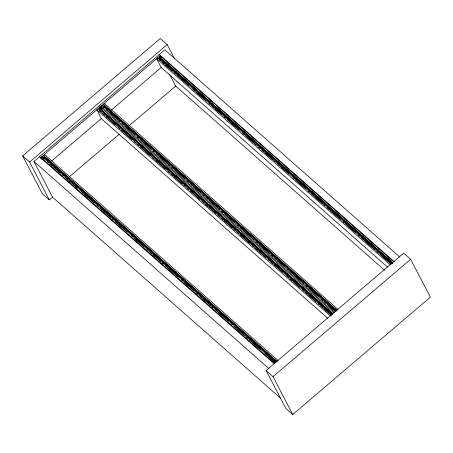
<?xml version="1.0" encoding="UTF-8"?>
<svg xmlns="http://www.w3.org/2000/svg" width="453" height="453" viewBox="0 0 453 453"><rect width="100%" height="100%" fill="white"/><g stroke="black" fill="none" stroke-linecap="round" stroke-linejoin="round"><path stroke-width="0.68" d="M399.699 256.947L164.801 49.83L33.969 161.466L52.531 197.123L49.315 199.869L42.355 193.737L22.65 155.883L160.249 38.477L167.202 44.609L174.631 58.884M49.315 199.869L29.604 162.015L167.202 44.609M276.953 361.619L43.726 155.974L44.201 155.566M332.672 314.082L99.439 108.431L99.92 108.024M104.099 104.456L103.624 104.864L336.851 310.515M159.818 56.919L159.337 57.327L392.57 262.972M276.596 362.043L44.428 157.327L44.201 156.885L44.677 156.478M332.315 314.501L99.915 109.349L100.396 108.941L101.455 109.875M336.494 310.934L104.326 106.217L104.099 105.781L104.575 105.373M392.213 263.391L160.045 58.68L159.813 58.239L160.294 57.831M43.052 158.505L44.428 157.327M99.224 110.572L100.147 109.79M103.409 107.004L104.326 106.217M159.122 59.462L160.045 58.68M51.58 161.041L101.319 118.601L96.716 109.83L330.475 315.945M110.945 110.39L161.749 67.038M69.32 176.8L119.281 134.173M128.946 125.923L175.685 86.047L384.597 270.254M266.092 370.531L403.685 253.131L410.645 259.263L430.35 297.117L292.751 414.523L285.798 408.391L266.092 370.531L273.046 376.664L292.751 414.523M273.046 376.664L410.645 259.263M159.286 54.541L394.178 261.653M160.017 55.821L393.776 261.936M159.003 56.682L392.762 262.797M162.944 60.17L164.003 61.104M166.126 62.973L173.018 69.049M174.077 69.983L176.194 71.851M177.786 73.256L179.377 74.654M182.027 76.993L192.095 85.872M193.159 86.812L195.277 88.68M199.518 92.418L207.468 99.428M208.527 100.362L210.651 102.231M212.242 103.635L213.833 105.039M215.951 106.908L222.842 112.984M223.901 113.918L226.024 115.787M227.61 117.191L229.201 118.59M231.851 120.928L241.925 129.807M242.984 130.741L245.107 132.61M249.343 136.353L257.298 143.363M258.357 144.297L260.475 146.166M262.066 147.57L263.657 148.969M266.307 151.308L272.666 156.914M273.725 157.854L275.849 159.722M277.44 161.121L279.031 162.525M281.681 164.864L291.749 173.742M292.808 174.677L294.931 176.545M297.049 178.414L298.114 179.348M299.699 180.753L307.123 187.299M308.182 188.233L310.305 190.101M311.89 191.5L313.482 192.904M316.132 195.243L325.673 203.652M327.264 205.056L328.855 206.46M333.097 210.198L341.579 217.678M342.638 218.612L344.756 220.481M346.347 221.885L347.938 223.284M349.529 224.688L356.947 231.228M358.012 232.163L360.129 234.037M361.721 235.435L363.312 236.84M365.962 239.178L375.503 247.587M377.094 248.991L378.68 250.39M382.921 254.133L391.403 261.608M159.813 58.239L392.513 263.42M391.386 263.974L157.627 57.859L157.961 58.499M159.02 59.439L160.079 60.374M162.202 62.242L164.32 64.111M165.379 65.045L172.27 71.121M174.394 72.99L175.453 73.924M177.57 75.793L179.694 77.667M180.753 78.601L188.703 85.611M192.944 89.349L195.062 91.217M196.126 92.152L206.194 101.036M208.844 103.369L209.909 104.303M212.027 106.178L214.144 108.046M215.209 108.98L222.1 115.056M224.218 116.925L225.277 117.859M227.4 119.728L229.518 121.597M230.577 122.531L239.059 130.011M242.768 133.284L244.36 134.683M245.951 136.087L256.024 144.966M258.674 147.304L259.733 148.239M261.851 150.107L263.974 151.976M265.033 152.916L272.457 159.456M274.042 160.86L275.107 161.795M277.225 163.663L279.348 165.532M280.407 166.466L288.889 173.946M293.125 177.684L294.19 178.618M295.775 180.022L305.849 188.901M308.499 191.24L309.558 192.174M311.681 194.043L313.799 195.911M314.858 196.845L322.281 203.391M323.872 204.79L324.931 205.73M327.049 207.599L329.172 209.467M330.231 210.402L340.305 219.28M342.955 221.619L344.014 222.553M345.605 223.958L355.673 232.836M358.323 235.175L359.388 236.109M361.505 237.978L363.629 239.847M364.688 240.781L372.638 247.791M373.697 248.725L374.756 249.66M376.879 251.528L378.47 252.933M380.061 254.337L390.129 263.216M390.373 264.835L156.613 58.72L161.194 67.514L387.53 267.089M104.298 103.363L338.057 309.478M103.29 104.224L337.049 310.339M104.099 105.781L336.8 310.962M335.667 311.517L101.908 105.402L102.242 106.042M103.301 106.976L104.366 107.91M106.483 109.779L108.074 111.183M109.666 112.582L117.616 119.598M118.675 120.532L119.734 121.466M121.857 123.335L123.448 124.739M125.034 126.138L135.107 135.017M137.225 136.891L138.816 138.29M140.407 139.694L142.531 141.562M143.59 142.497L151.008 149.043M153.131 150.911L154.19 151.846M156.308 153.714L157.899 155.119M159.49 156.517L167.44 163.527M168.499 164.462L169.564 165.402M171.681 167.27L173.273 168.669M174.864 170.073L184.932 178.952M187.055 180.821L188.646 182.225M190.232 183.629L192.355 185.498M193.414 186.432L200.838 192.972M202.955 194.847L204.014 195.781M206.138 197.65L207.729 199.048M209.314 200.453L219.388 209.331M221.506 211.2L223.097 212.604M224.688 214.009L234.229 222.417M237.412 225.226L238.471 226.16M240.062 227.559L242.179 229.428M243.238 230.367L251.194 237.378M252.78 238.776L253.844 239.711M255.962 241.585L257.553 242.984M259.144 244.388L269.212 253.267M271.336 255.135L272.927 256.54M274.518 257.938L276.636 259.812M277.695 260.747L284.586 266.823M287.236 269.156L288.295 270.09M289.886 271.494L292.009 273.363M293.068 274.297L301.019 281.307M302.61 282.712L303.669 283.646M305.792 285.515L307.377 286.919M308.969 288.323L318.51 296.732M321.16 299.071L322.751 300.475M324.342 301.874L326.46 303.742M327.525 304.676L334.41 310.752M334.659 312.377L100.9 106.262L102.423 109.19M99.388 105.645L100.487 106.614L101.398 108.375M100.119 106.931L333.878 313.046M332.864 313.906L99.105 107.791L99.439 108.431M103.046 111.274L104.637 112.678M106.755 114.547L107.814 115.481M108.879 116.415L117.355 123.896M118.42 124.83L120.005 126.234M122.129 128.103L123.188 129.037M125.838 131.376L135.911 140.254M137.502 141.659L139.088 143.057M141.211 144.926L151.279 153.81M152.871 155.209L154.462 156.613M156.585 158.482L157.644 159.416M159.235 160.821L170.362 170.634M171.953 172.038L173.012 172.972M175.668 175.305L185.736 184.19M187.327 185.588L188.918 186.993M191.036 188.861L201.109 197.74M202.701 199.144L204.286 200.549M206.409 202.417L207.468 203.352M209.06 204.75L220.192 214.569M221.783 215.968L222.842 216.902M225.492 219.241L235.56 228.119M237.151 229.524L238.742 230.928M240.866 232.797L250.934 241.676M252.525 243.08L254.116 244.478M256.234 246.347L257.298 247.287M259.416 249.156L270.016 258.504M271.607 259.903L272.666 260.837M275.316 263.176L285.39 272.055M286.981 273.459L288.572 274.858M290.69 276.732L291.749 277.666M292.808 278.601L300.764 285.611M301.823 286.545L303.94 288.414M306.064 290.282L307.123 291.217M309.24 293.085L319.846 302.434M321.432 303.838L323.023 305.243M325.146 307.111L332.038 313.187M99.915 109.349L332.089 314.059M97.729 108.969L331.488 315.084M99.654 111.013L100.713 111.948M102.831 113.816L104.422 115.221M106.013 116.619L115.555 125.034M118.205 127.372L119.796 128.771M121.387 130.175L123.505 132.044M124.564 132.978L131.987 139.524M134.105 141.393L135.164 142.327M137.287 144.196L138.878 145.6M140.47 146.999L150.538 155.883M152.661 157.752L154.246 159.15M155.838 160.555L157.961 162.423M159.02 163.357L165.379 168.969M168.029 171.302L169.62 172.706M171.211 174.111L173.329 175.979M174.394 176.913L182.344 183.924M183.935 185.328L184.994 186.262M187.112 188.131L188.703 189.53M190.294 190.934L199.835 199.348M202.485 201.687L204.077 203.086M205.668 204.49L207.785 206.358M208.844 207.293L215.736 213.369M217.859 215.237L219.445 216.642M221.036 218.04L223.159 219.915M224.218 220.849L232.168 227.859M233.759 229.258L234.818 230.192M236.942 232.066L238.527 233.465M240.118 234.869L249.66 243.284M252.31 245.617L253.901 247.021M255.492 248.425L257.61 250.294M258.674 251.228L265.566 257.304M268.216 259.637L269.275 260.577M270.866 261.976L272.983 263.844M274.042 264.779L282.525 272.259M286.766 275.996L288.357 277.4M289.948 278.805L292.066 280.673M293.125 281.607L299.49 287.213M302.14 289.552L303.731 290.956M305.316 292.355L307.44 294.224M308.499 295.163L315.922 301.704M318.04 303.572L319.099 304.507M320.69 305.911L322.813 307.78M323.872 308.714L331.29 315.26M101.296 118.624L327.632 318.193M44.4 154.467L278.159 360.582M277.151 361.449L43.392 155.334L43.726 155.974M44.201 156.885L276.37 361.602M42.01 156.506L275.769 362.621M42.344 157.151L44.468 159.02M47.118 161.353L48.703 162.757M50.294 164.162L52.418 166.03M53.477 166.964L60.368 173.04M62.486 174.909L63.55 175.843M65.668 177.712L67.786 179.586M68.85 180.521L77.327 187.995M81.568 191.738L83.159 193.137M84.218 194.071L94.292 202.955M96.942 205.288L98.001 206.223M100.124 208.091L102.242 209.966M103.301 210.9L110.725 217.44M112.316 218.844L113.375 219.779M115.492 221.647L117.616 223.516M118.675 224.45L127.157 231.93M131.398 235.668L132.984 237.072M134.575 238.476L144.116 246.885M146.766 249.224L147.831 250.158M149.949 252.027L152.066 253.895M153.131 254.829L160.549 261.375M162.14 262.78L163.199 263.714M165.322 265.583L167.44 267.451M168.499 268.386L178.573 277.264M181.223 279.603L182.814 281.007M184.405 282.406L193.946 290.82M196.596 293.159L197.655 294.093M199.773 295.962L201.896 297.831M202.955 298.765L210.905 305.775M211.964 306.709L213.029 307.644M215.147 309.518L217.27 311.387M218.329 312.321L228.397 321.2M231.047 323.538L232.112 324.473M234.229 326.341L236.353 328.21M237.412 329.144L244.303 335.22M246.421 337.094L247.48 338.029M249.603 339.897L251.721 341.766M252.78 342.7L260.735 349.71M264.971 353.448L267.094 355.322M268.153 356.256L275.577 362.796M274.761 363.487L41.002 157.372L42.22 159.716M39.49 156.755L274.382 363.872M33.969 161.466L268.867 368.583M22.65 155.883L29.604 162.015M52.531 197.123L280.537 398.164M161.296 57.265L160.385 55.509L40.589 157.723L41.195 158.895M169.705 74.558L175.894 86.444"/></g></svg>
